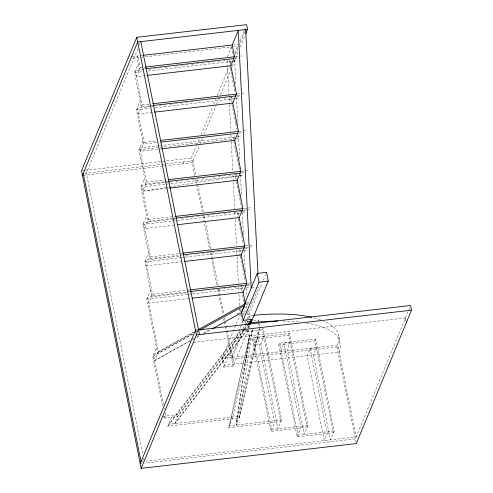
<?xml version="1.0" encoding="UTF-8"?>
<svg xmlns="http://www.w3.org/2000/svg" width="493" height="493" viewBox="0 0 493 493"><rect width="100%" height="100%" fill="white"/><g stroke="black" fill="none" stroke-linecap="round" stroke-linejoin="round"><path stroke-width="0.37" stroke-dasharray="2.46 1.85" d="M248.145 329.7L249.55 336.719L236.092 425.108L239.814 416.123L259.971 326.964M171.546 417.164L167.823 426.149L239.056 417.947L252.515 329.564L248.792 338.549L228.635 427.702L280.85 421.688L262.436 329.792L262.942 328.572M249.55 336.719L229.393 425.878L281.608 419.863L263.188 327.962M252.515 329.564L232.357 418.717L228.635 427.702M239.056 417.947L259.213 328.794L256.249 335.949L236.092 425.108L248.792 338.549L247.387 331.524L262.436 329.792M137.911 48.61L86.349 173.08L142.76 454.571M139.353 45.116L140.511 42.324M148.985 105.927L141.374 106.808L134.515 72.594L138.237 63.609M144.739 68.847L139.414 69.464L137.066 57.755L137.824 55.931L140.166 67.633L136.45 76.618L144.819 75.657M156.275 142.662L143.34 144.147L136.481 109.939L140.203 100.954M143.648 69.803L135.273 70.764L142.132 104.978L138.41 113.963L154.395 112.121M167.866 181.43L145.792 183.969L138.94 149.767L142.662 140.782M150.938 106.531L137.239 108.109L144.092 142.323L140.369 151.308L160.921 148.941M172.112 218.51L147.758 221.314L140.899 187.1L144.622 178.115M167.189 188.326L142.828 191.13L146.55 182.145L139.698 147.943L158.728 145.749M182.447 254.887L149.718 258.659L142.865 224.444L146.581 215.459M164.489 182.644L141.657 185.276L148.516 219.49L144.794 228.475L174.479 225.054M183.02 163.805L183.827 161.858M227.353 56.769L231.451 46.884L132.118 58.322M189.737 291.622L151.684 296.003L144.825 261.789L148.547 252.804M229.405 60.503L228.9 61.724L229.498 64.7M173.302 219.2L143.617 222.62L150.476 256.835L146.754 265.813L181.769 261.783M194.877 175.557L191.364 158.056L196.362 145.99M196.658 145.281L199.301 138.897M201.064 134.638L212.526 106.963M213.703 104.122L215.761 99.155M217.234 95.611L228.986 67.227M230.163 64.386L231.044 62.26M234.865 53.034L237.805 45.935M239.863 40.968L243.98 31.034M244.269 30.326L245.742 26.776M235.371 54.501L238.587 46.736M244.546 32.341L239.635 44.204L233.694 44.888M202.235 138.761L192.307 162.733L162.45 166.172M204.003 134.497L216.365 104.652M216.655 103.943L219.015 98.261M220.482 94.705L230.49 70.548M232.258 66.284L238.439 51.358M240.202 47.1L245.206 35.015M192.72 334.094L157.668 353.432L146.785 299.134L150.507 290.149M229.337 97.503L231.624 97.244L230.866 99.068L231.759 103.53M179.07 256.107L145.583 259.965L152.436 294.173L148.72 303.158L189.817 298.425M162.672 405.942L152.775 356.562L156.497 347.577M189.756 341.248L154.703 360.586L158.426 351.601L147.543 297.31L186.36 292.836M234.52 174.584L236.042 174.405L235.284 176.229L236.178 180.697M197.138 333.373L197.711 331.986M239.715 249.704L239.21 250.919L240.103 255.38M247.35 330.076L174.799 423.604L178.521 414.625L244.306 329.065M239.647 286.704L241.927 286.439L241.169 288.263L241.761 291.197M248.004 330.082L233.072 366.145L223.785 367.211L222.029 358.429L239.986 315.07L242.217 314.811M223.785 367.211L243.203 320.339M250.185 318.564L249.273 313.998L247.418 314.214L258.628 287.142M242.876 329.441L231.309 357.363L222.029 358.429M243.166 328.739L246.944 319.612M247.239 318.909L262.14 282.933M263.311 280.11L265.647 274.459M248.848 321.06L247.357 321.233L231.661 359.12L336.941 346.992L339.085 339.745L338.599 334.741A108.515 38.263 -11.3 0 0 323.926 321.165M248.49 318.49L249.624 315.754A108.515 38.263 -11.3 0 1 252.675 315.421M248.047 328.338L249.396 325.084M249.045 327.574L250.179 324.832M257.808 321.769L258.566 319.945L253.334 320.542M289.459 333.496L288.701 335.32L307.114 427.221L270.94 431.387L252.527 339.486L253.279 337.662L289.459 333.496L307.872 425.397L304.15 434.376L287.142 349.506L290.106 342.345L283.919 343.06L280.955 350.215L287.142 349.506M257.654 337.526L254.69 344.687L260.877 343.972L263.841 336.818L257.654 337.526L274.663 422.402L270.94 431.387M315.723 339.03L314.965 340.854L333.385 432.749L297.205 436.915L278.791 345.02L279.543 343.196L315.723 339.03L334.137 430.925L330.415 439.91L313.406 355.034L316.37 347.879L310.183 348.588L307.219 355.749L324.228 440.625L327.192 433.464L310.183 348.588M281.608 419.863L277.886 428.848L260.877 343.972M297.205 436.915L300.927 427.936L283.919 343.06M409.689 307.577L355.354 438.893L144.8 463.143M240.424 330.877L168.575 424.325L239.814 416.123M167.823 426.149L241.065 330.883M244.768 328.455L247.104 325.423M244.017 330.285L177.77 416.449L161.975 418.267M244.479 329.675L247.745 325.429M174.799 423.604L247.578 328.948M193.564 332.109L153.533 354.738L163.423 404.087M152.775 356.562L192.806 333.934M196.812 331.672L198.143 330.914M154.703 360.586L190.064 340.601M192.732 339.092L194.069 338.34M197.403 336.454L198.741 335.696M202.74 333.434L209.414 329.663M236.769 314.201L238.772 313.067M158.426 351.601L193.472 332.264M196.762 331.863L198.112 331.117M192.449 339.763L193.798 339.018M196.491 337.532L199.862 335.671M203.905 333.441L211.996 328.979M142.828 191.13L165.531 187.55M166.289 187.426L168.557 187.069M169.315 186.952L238.174 176.093M238.926 175.97L242.71 175.379L240.485 175.631M131.631 56.64L142.391 55.401M233.676 46.632L238.877 46.028M140.166 67.633L144.739 67.11M235.297 56.683L239.752 56.165M240.498 56.085L241.983 55.912M234.539 58.507L239.74 57.909M148.972 69.186L150.501 69.014M154.303 68.576L155.825 68.398M159.633 67.96L161.156 67.787M164.958 67.35L166.48 67.171M175.619 66.117L177.141 65.945M180.943 65.507L182.465 65.329M186.274 64.891L187.796 64.719M191.598 64.281L193.12 64.102M196.929 63.665L198.451 63.492M202.259 63.055L203.782 62.876M207.584 62.438L209.106 62.266M212.914 61.828L214.437 61.65M218.239 61.212L219.761 61.04M223.569 60.596L225.091 60.423M134.515 72.594L142.132 71.713M148.22 71.017L232.616 61.298M233.355 61.212L236.332 60.867M142.132 104.978L150.507 104.017M237.256 94.027L241.712 93.51M242.457 93.423L243.943 93.257M149.749 105.841L152.029 105.576M237.244 95.765L241.699 95.254M151.696 106.445L153.982 106.18M159.313 105.57L160.835 105.391M164.637 104.954L166.159 104.781M169.968 104.343L171.49 104.165M175.292 103.727L176.814 103.555M180.623 103.117L182.145 102.938M185.953 102.501L187.476 102.328M191.278 101.885L192.8 101.712M218.682 98.729L220.205 98.557M224.007 98.119L225.529 97.941M236.819 96.64L239.05 96.388M136.481 109.939L149.422 108.448M155.511 107.745L235.321 98.557M236.061 98.471L238.292 98.212M144.092 142.323L157.797 140.745M239.222 131.372L245.902 130.602M238.464 133.196L243.665 132.599M159.486 145.663L236.307 136.82M237.053 136.734L241.508 136.216M138.94 149.767L235.555 138.644M236.295 138.558L240.75 138.046M82.269 170.615L84.562 170.35M85.326 170.264L191.364 158.056M84.494 173.296L193.114 160.786L196.134 175.878M83.212 175.298L161.686 166.264M146.55 182.145L167.866 179.686M241.681 171.188L248.361 170.418M241.662 172.932L246.124 172.414M165.254 182.558L168.298 182.207M169.056 182.12L172.106 181.769M175.909 181.332L177.431 181.153M181.239 180.715L182.761 180.543M186.564 180.105L188.086 179.927M191.894 179.489L193.416 179.316M197.225 178.879L198.747 178.7M202.549 178.263L204.071 178.084M213.204 177.036L214.726 176.858M218.535 176.42L220.057 176.248M223.865 175.81L225.387 175.631M229.19 175.194L230.712 175.021M140.899 187.1L237.515 175.976M148.516 219.49L175.157 216.421M244.386 208.447L250.327 207.763M172.877 218.424L175.157 218.159M243.628 210.277L249.569 209.587M174.066 219.114L175.588 218.935M180.919 218.325L182.441 218.146M186.243 217.709L187.765 217.536M191.574 217.099L193.096 216.92M196.898 216.482L198.42 216.31M202.229 215.872L203.751 215.694M207.559 215.256L209.081 215.084M212.884 214.64L214.406 214.467M218.214 214.03L219.736 213.851M223.539 213.414L225.061 213.241M228.869 212.803L230.391 212.625M234.2 212.187L237.244 211.836M239.487 211.577L241.718 211.324M242.457 211.238L245.428 210.893M142.865 224.444L239.475 213.321M242.445 212.976L244.676 212.723M150.476 256.835L181.683 253.236M245.6 245.878L252.287 245.107M245.588 247.615L251.529 246.931M185.923 255.319L187.445 255.14M196.578 254.092L198.1 253.913M201.908 253.476L203.43 253.303M207.239 252.866L208.761 252.687M212.563 252.25L214.085 252.077M217.894 251.633L219.416 251.461M244.423 248.583L247.394 248.238M144.825 261.789L181.362 257.58M182.12 257.494L184.407 257.229M185.165 257.143L242.926 250.493M243.665 250.407L246.636 250.062M152.436 294.173L188.973 289.97M247.566 283.222L252.761 282.625M246.808 285.046L250.524 284.621M213.001 289.767L214.529 289.594M218.331 289.157L219.853 288.978M223.662 288.541L225.184 288.368M228.986 287.93L230.508 287.752M234.317 287.314L235.839 287.142M247.129 285.841L249.353 285.583M146.785 299.134L188.653 294.315M189.411 294.222L191.697 293.964M192.455 293.871L243.4 288.011M246.371 287.666L248.601 287.407M251.948 287.906L257.143 287.308M246.648 302.406L251.103 301.895M246.636 304.144L250.345 303.719M245.539 306.634L247.024 306.467M244.842 307.595L247.073 307.336L246.759 301.081M243.671 311.305L247.381 310.88M242.913 313.129L246.623 312.704M242.957 314.725L244.442 314.552M250.296 321.263L242.445 322.169L240.831 314.121M243.148 330.643L247.313 330.162M193.41 342.376L405.449 317.954L406.392 322.638M252.527 339.486L288.701 335.32M278.791 345.02L314.965 340.854M232.117 355.416L222.836 356.482L224.592 365.264L339.153 352.07L340.49 346.77L338.599 334.741M232.468 357.172L337.748 345.045L356.162 436.946L145.651 461.189M162.733 416.443L178.521 414.625M307.872 425.397L271.698 429.563L253.279 337.662M334.137 430.925L297.963 435.091L279.543 343.196M141.029 461.719L142.884 461.503M140.222 463.666L141.75 463.494M405.388 317.967L406.324 322.644M336.941 346.992L356.162 442.905M231.451 46.884L233.651 57.86M229.806 60.627L230.829 65.748M230.095 67.67L235.161 92.961M231.624 97.244L232.647 102.365M231.907 104.276L235.636 122.868M235.783 123.614L237.127 130.306M234.354 138.422L234.083 137.072L233.325 138.897L233.774 141.127M233.922 141.873L240.029 172.359M236.042 174.405L237.065 179.526M236.326 181.436L241.545 207.473M238.735 215.41L238.002 211.75L237.25 213.574L238.144 218.042M238.292 218.781L243.357 244.072M258.566 319.945L258.843 321.344M259.41 324.154L259.829 326.261M257.95 322.471L258.794 326.686M240.109 249.828L241.139 254.949M240.251 256.126L244.275 276.209M244.429 276.949L245.323 281.417M241.927 286.439L243.098 292.294M242.494 294.869L243.967 302.203M247.357 321.233L247.634 322.638M248.201 325.448L248.62 327.555M246.599 323.057L247.585 327.974M240.855 308.636L241.293 310.83M239.943 309.678L240.387 311.903M196.892 179.649L197.65 183.421M197.798 184.172L203.393 212.082M204.145 215.854L205.057 220.383M205.205 221.135L210.801 249.051M211.559 252.823L212.465 257.346M212.612 258.104L218.208 286.014M218.812 289.027L223.804 313.924M224.555 317.695L225.165 320.715M225.313 321.467L233.879 364.191M195.629 179.335L196.541 183.858M196.689 184.61L202.13 211.768M202.888 215.54L209.537 248.731M210.295 252.508L216.945 285.7M217.703 289.471L222.842 315.119M223.6 318.891L224.056 321.153M224.204 321.904L224.962 325.676M225.11 326.434L225.868 330.205M226.016 330.957L233.072 366.145M164.175 407.834L164.471 409.338M165.223 413.085L165.827 416.086L165.069 417.91L164.471 414.915M143.518 458.342L143.974 460.61M234.643 59.696L235.882 84.297M236.535 97.367L237.768 121.968M237.805 122.732L237.922 125.043M238.427 135.033L239.623 158.863M240.43 175.009L241.434 194.994M242.322 212.68L243.283 231.895M243.326 232.665L243.437 234.97M244.214 250.345L245.138 268.796M245.175 269.566L245.292 271.871M246.099 288.017L246.488 295.701M247.338 312.685L247.418 314.214M227.218 60.553L227.526 66.703M227.563 67.473L228.912 94.379M229.109 98.218L229.381 103.604M229.418 104.368L230.767 131.28M230.958 135.119L231.266 141.269M231.309 142.039L232.77 171.25M232.967 175.095L233.275 181.245M233.312 182.016L234.662 208.921M234.816 211.996L235.05 216.606M235.204 219.681L236.517 245.822M236.708 249.661L237.016 255.812M237.053 256.582L238.402 283.487M238.6 287.333L238.791 291.178M238.945 294.253L239.524 305.783M239.641 308.193L239.875 312.778M283.185 321.066A108.515 38.263 -11.3 0 1 299.923 322.095M306.628 323.02A108.515 38.263 -11.3 0 1 340.01 341.766M314.035 317.843A108.515 38.263 -11.3 0 1 320.499 319.815"/><path stroke-width="0.74" d="M245.797 33.598L247.56 29.334L246.623 24.65L136.764 37.302L81.511 170.701L141.158 468.35L356.297 443.577L411.489 310.177L410.552 305.5L195.481 330.267L140.222 463.666M82.448 175.385L137.707 41.985L247.56 29.334M212.668 328.603L241.65 312.617L245.372 303.633L243.098 292.294L246.82 283.309L241.139 254.949L244.861 245.964L239.179 217.604L242.901 208.619L237.213 180.259L240.935 171.274L234.754 140.437L238.476 131.452L232.795 103.092L236.517 94.108L230.829 65.748L234.551 56.769L232.209 45.06L238.279 30.4L251.202 287.992M245.126 30.942L245.705 29.549L257.975 274.065M141.158 468.35L196.417 334.944L136.764 37.302M244.657 303.793L257.241 273.412L266.528 272.346L268.284 281.121L250.462 324.147M249.661 324.437L251.769 319.353L243.203 320.339L259.004 282.193L257.241 273.412M242.149 310.202L244.614 305.457L200.133 330.002M247.572 324.813L251.769 319.353M248.213 324.819L251.011 321.183M198.192 329.663L245.372 303.633M143.149 55.315L232.209 45.06M145.497 67.023L234.551 56.769M145.503 68.761L233.799 58.593M147.105 75.392L230.829 65.748M152.787 103.752L236.517 94.108M152.793 105.49L235.759 95.938M154.395 112.121L232.795 103.092M160.841 140.394L238.476 131.452M160.841 142.132L237.718 133.283M161.686 148.855L234.754 140.437M168.624 179.6L240.935 171.274M168.631 181.338L240.177 173.098M169.469 188.061L237.213 180.259M175.915 216.335L242.901 208.619M175.921 218.072L242.143 210.443M177.523 224.703L239.179 217.604M182.447 253.149L244.861 245.964M183.211 254.801L244.103 247.788M184.813 261.432L241.139 254.949M189.737 289.884L246.82 283.309M259.004 282.193L268.284 281.121M190.501 291.529L246.069 285.133M192.104 298.166L243.098 292.294M196.417 334.944L411.489 310.177M241.441 311.564L243.203 320.339M140.801 41.628L199.511 334.593M83.255 173.437L141.029 461.719M251.029 322.779A108.515 38.263 -11.3 0 1 277.695 321.054M253.439 315.341A108.515 38.263 -11.3 0 1 311.742 317.282"/></g></svg>
